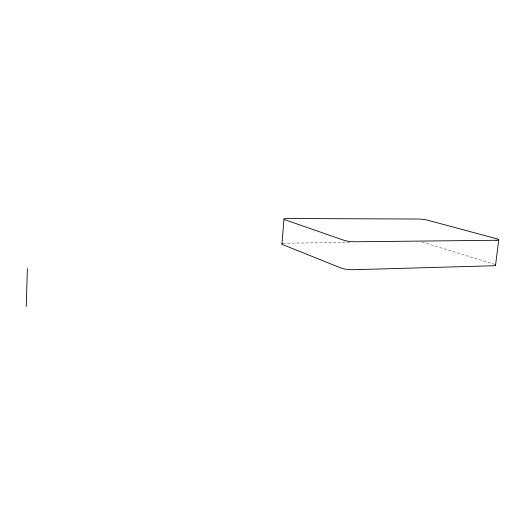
<?xml version="1.0" encoding="UTF-8"?>
<svg xmlns="http://www.w3.org/2000/svg" width="525" height="525" viewBox="0 0 525 525"><rect width="100%" height="100%" fill="white"/><g stroke="black" fill="none" stroke-linecap="round" stroke-linejoin="round"><path stroke-width="0.39" stroke-dasharray="2.62 1.97" d="M349.762 242.471L285.902 243.18A7.547 1.28 4.8 0 0 283.073 243.41M494.74 264.416A7.941 1.306 6.9 0 0 493.592 264.003L425.007 242.963A7.042 1.076 6 0 0 421.011 242.156"/><path stroke-width="0.79" d="M26.25 306.469L27.366 268.557M281.945 243.948L283.973 219.128M495.548 265.184L498.75 239.807M495.41 264.823A7.941 1.306 6.9 0 1 492.87 265.775L352.984 269.725A8.492 1.608 5.5 0 1 341.257 268.118L282.824 244.67A7.547 1.28 4.8 0 1 282.266 243.646M496.072 240.273L355.694 241.776A8.538 1.352 5.4 0 1 343.882 240.273L284.865 219.745A7.586 1.076 4.7 0 1 287.93 218.531L417.736 219.017A7.074 0.906 5.8 0 1 427.54 220.172L496.768 238.79A7.987 1.096 6.5 0 1 496.072 240.273"/></g></svg>
